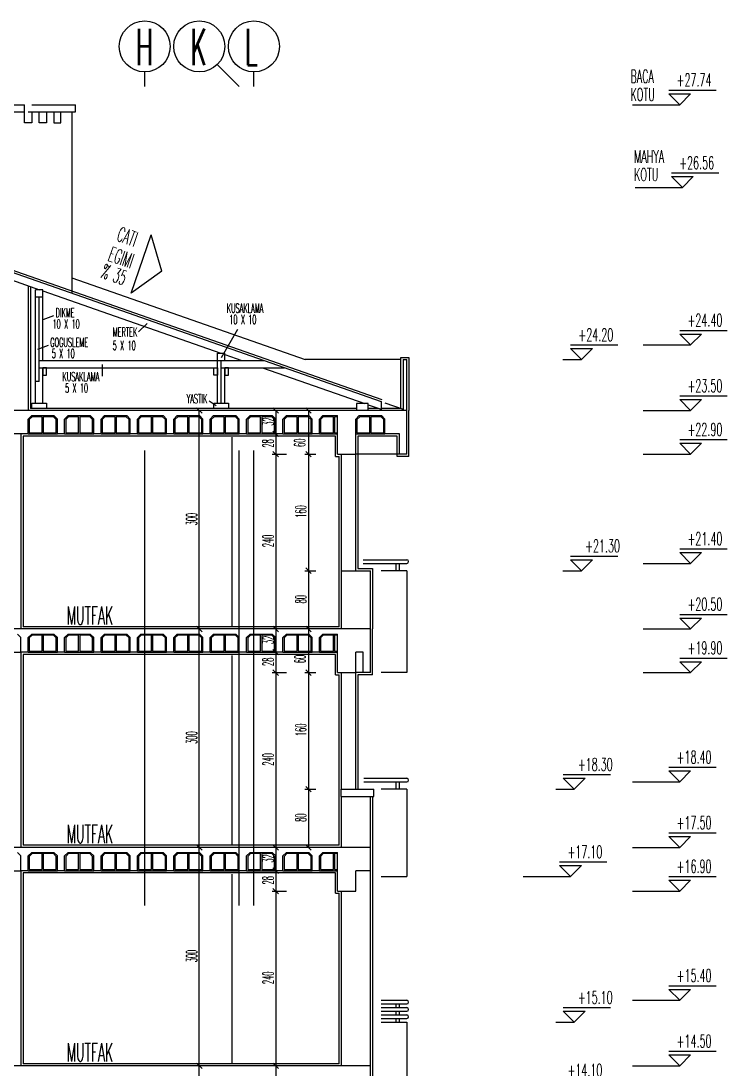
# Model space of a CAD drawing. Extents: x 78 to 306, y -397 to 18.
# Drawn here: x 278.2231 to 278.4171, y -396.5694 to -396.2816 of the extents above; entities that cross this region are included whole.
import ezdxf

# ---------------------------------------------------------------- set-up
doc = ezdxf.new("R2010")
doc.units = 0
doc.header["$LTSCALE"] = 0.5
doc.header["$MEASUREMENT"] = 0
doc.linetypes.add('DASHDOT2', pattern=[0.5, 0.25, -0.125, 0, -0.125])
doc.linetypes.add('DOT2', pattern=[0.125, 0, -0.125])
doc.layers.get('0').update_dxf_attribs({"linetype": 'CONTINUOUS'})
for name, color, linetype in [('AKS', 5, 'DASHDOT2'), ('DUVAR', 6, 'CONTINUOUS'), ('IZDUSUM', 2, 'DOT2'), ('KAPI', 1, 'CONTINUOUS'), ('KOLON', 4, 'CONTINUOUS'), ('MERDIVEN', 3, 'CONTINUOUS'), ('OLCU', 31, 'CONTINUOUS'), ('SIVA', 7, 'CONTINUOUS'), ('TARAMA', 8, 'CONTINUOUS'), ('TEFRIS', 11, 'CONTINUOUS'), ('YESIL', 73, 'CONTINUOUS')]:
    doc.layers.add(name, color=color, linetype=linetype)
doc.styles.add('OLCU', font='romans.shx', dxfattribs={"width": 0.6, "height": 0.125})
doc.styles.add('OLCUIC', font='ROMANS.SHX', dxfattribs={"width": 0.4, "height": 0.15})

msp = doc.modelspace()

# ---------------------------------------------------------------- linework, layer by layer
at = {"color": 0, "linetype": 'ByBlock'}
for p, q in [((278.27289, -396.38931), (278.27139, -396.38781)), ((278.29389, -396.38931), (278.29239, -396.38781)), ((278.30289, -396.38931), (278.30139, -396.38781)), ((278.29389, -396.39571), (278.29239, -396.39421)), ((278.29239, -396.39421), (278.29389, -396.39571)), ((278.29389, -396.40131), (278.29239, -396.39981)), ((278.29239, -396.39981), (278.29389, -396.40131)), ((278.30289, -396.40131), (278.30139, -396.39981)), ((278.30139, -396.39981), (278.30289, -396.40131)), ((278.30289, -396.43331), (278.30139, -396.43181)), ((278.30139, -396.43181), (278.30289, -396.43331)), ((278.27139, -396.44781), (278.27289, -396.44931)), ((278.27289, -396.44931), (278.27139, -396.44781)), ((278.29239, -396.44781), (278.29389, -396.44931)), ((278.29389, -396.44931), (278.29239, -396.44781)), ((278.30289, -396.44931), (278.30139, -396.44781)), ((278.30139, -396.44781), (278.30289, -396.44931)), ((278.29389, -396.45571), (278.29239, -396.45421)), ((278.29239, -396.45421), (278.29389, -396.45571)), ((278.29389, -396.46131), (278.29239, -396.45981)), ((278.29239, -396.45981), (278.29389, -396.46131)), ((278.30289, -396.46131), (278.30139, -396.45981)), ((278.30139, -396.45981), (278.30289, -396.46131)), ((278.30289, -396.49331), (278.30139, -396.49181)), ((278.30139, -396.49181), (278.30289, -396.49331)), ((278.27139, -396.50781), (278.27289, -396.50931)), ((278.27289, -396.50931), (278.27139, -396.50781)), ((278.29239, -396.50781), (278.29389, -396.50931)), ((278.29389, -396.50931), (278.29239, -396.50781)), ((278.30139, -396.50781), (278.30289, -396.50931)), ((278.29389, -396.51571), (278.29239, -396.51421)), ((278.29239, -396.51421), (278.29389, -396.51571)), ((278.29389, -396.52131), (278.29239, -396.51981)), ((278.29239, -396.51981), (278.29389, -396.52131)), ((278.27139, -396.56781), (278.27289, -396.56931)), ((278.27289, -396.56931), (278.27139, -396.56781)), ((278.29239, -396.56781), (278.29389, -396.56931)), ((278.29389, -396.56931), (278.29239, -396.56781))]:
    msp.add_line(p, q, dxfattribs=at)
at = {"layer": 'AKS'}
for p, q in [((278.28314, -396.29956), (278.27709, -396.29351)), ((278.25714, -396.94956), (278.25714, -396.29556)), ((278.28714, -396.94956), (278.28714, -396.29556)), ((278.28314, -396.94956), (278.28314, -396.29956))]:
    msp.add_line(p, q, dxfattribs=at)
at = {"layer": 'DUVAR'}
for p, q in [((278.22514, -396.35428), (278.22514, -396.38856)), ((278.32814, -396.37456), (278.32914, -396.37456)), ((278.32814, -396.37456), (278.32814, -396.38856)), ((278.32914, -396.38856), (278.32914, -396.37456)), ((278.22314, -396.39496), (278.22314, -396.44856)), ((278.31114, -396.40056), (278.31114, -396.43256)), ((278.31514, -396.43256), (278.31514, -396.40056)), ((278.31114, -396.43256), (278.31914, -396.43256)), ((278.31114, -396.43256), (278.31114, -396.44856)), ((278.31914, -396.44856), (278.31914, -396.43256)), ((278.22314, -396.45496), (278.22314, -396.50856)), ((278.31114, -396.46056), (278.31114, -396.49256)), ((278.31514, -396.49256), (278.31514, -396.46056)), ((278.31714, -396.46056), (278.31514, -396.46056)), ((278.31114, -396.49256), (278.32014, -396.49256)), ((278.31114, -396.49456), (278.31114, -396.49256)), ((278.32014, -396.49456), (278.32014, -396.49256)), ((278.31114, -396.49456), (278.32014, -396.49456)), ((278.31114, -396.49456), (278.31114, -396.50856)), ((278.31914, -396.50856), (278.31914, -396.49456)), ((278.22314, -396.51496), (278.22314, -396.56856)), ((278.31914, -396.56856), (278.31914, -396.51496)), ((278.31114, -396.52056), (278.31114, -396.56856))]:
    msp.add_line(p, q, dxfattribs=at)
at = {"layer": 'IZDUSUM', "ltscale": 0.5}
msp.add_line((278.32314, -396.38646), (278.32814, -396.38821), dxfattribs=at)
at = {"layer": 'KAPI', "ltscale": 1.4}
for p, q in [((278.22614, -396.30456), (278.23814, -396.30456)), ((278.23814, -396.30656), (278.23814, -396.30456)), ((278.22414, -396.30956), (278.22414, -396.30656)), ((278.22514, -396.30656), (278.23814, -396.30656)), ((278.22614, -396.30656), (278.22614, -396.30956)), ((278.22814, -396.30956), (278.22814, -396.30656)), ((278.23014, -396.30656), (278.23014, -396.30956)), ((278.23214, -396.30656), (278.23214, -396.30956)), ((278.23414, -396.30956), (278.23414, -396.30656)), ((278.23714, -396.30656), (278.23714, -396.35636)), ((278.22614, -396.30956), (278.22414, -396.30956)), ((278.23014, -396.30956), (278.22814, -396.30956)), ((278.23214, -396.30956), (278.23414, -396.30956)), ((278.2534, -396.35637), (278.25893, -396.3403)), ((278.26184, -396.35029), (278.25893, -396.3403)), ((278.26184, -396.35029), (278.2534, -396.35637))]:
    msp.add_line(p, q, dxfattribs=at)
at = {"layer": 'KAPI'}
for p, q in [((278.17514, -396.33466), (278.32214, -396.38611)), ((278.17448, -396.33655), (278.22828, -396.35538)), ((278.22914, -396.35568), (278.27808, -396.37281)), ((278.28951, -396.37681), (278.31765, -396.38665)), ((278.32214, -396.38611), (278.32214, -396.38856)), ((278.31851, -396.38665), (278.3153, -396.38665)), ((278.3153, -396.38665), (278.3153, -396.38856)), ((278.31851, -396.38856), (278.31851, -396.38665)), ((278.31851, -396.38696), (278.32214, -396.38823)), ((278.28114, -396.44796), (278.28114, -396.39589)), ((278.32714, -396.40056), (278.31514, -396.40056)), ((278.28114, -396.50796), (278.28114, -396.45589)), ((278.28114, -396.56796), (278.28114, -396.51589))]:
    msp.add_line(p, q, dxfattribs=at)
at = {"layer": 'KOLON'}
for p, q in [((278.32914, -396.38856), (278.22114, -396.38856)), ((278.32914, -396.40056), (278.32914, -396.38856)), ((278.31014, -396.40056), (278.31014, -396.38996)), ((278.31014, -396.40056), (278.31014, -396.39496)), ((278.31514, -396.40056), (278.31514, -396.39496)), ((278.32714, -396.39496), (278.32314, -396.39496)), ((278.32714, -396.40056), (278.32714, -396.39496)), ((278.31014, -396.40056), (278.31514, -396.40056)), ((278.32914, -396.40056), (278.32714, -396.40056)), ((278.31914, -396.44856), (278.12117, -396.44856)), ((278.31914, -396.46056), (278.31914, -396.44856)), ((278.31014, -396.46056), (278.31014, -396.44996)), ((278.31014, -396.46056), (278.31014, -396.45496)), ((278.31714, -396.45496), (278.31514, -396.45496)), ((278.31514, -396.46056), (278.31514, -396.45496)), ((278.31714, -396.46056), (278.31714, -396.45496)), ((278.31014, -396.46056), (278.31514, -396.46056)), ((278.31914, -396.46056), (278.31714, -396.46056)), ((278.31914, -396.50856), (278.12117, -396.50856)), ((278.31014, -396.52056), (278.31014, -396.50996)), ((278.31914, -396.51496), (278.31914, -396.50856)), ((278.31014, -396.52056), (278.31014, -396.51496)), ((278.31914, -396.51496), (278.31514, -396.51496)), ((278.31514, -396.52056), (278.31514, -396.51496)), ((278.31014, -396.52056), (278.31514, -396.52056)), ((278.31914, -396.56856), (278.12117, -396.56856)), ((278.31914, -396.57496), (278.31914, -396.56856))]:
    msp.add_line(p, q, dxfattribs=at)
at = {"layer": 'KOLON', "ltscale": 1.5}
for p, q in [((278.22609, -396.38996), (278.22514, -396.39091)), ((278.22514, -396.39496), (278.22514, -396.39091)), ((278.22609, -396.38996), (278.2322, -396.38996)), ((278.2322, -396.38996), (278.23314, -396.39091)), ((278.23314, -396.39496), (278.23314, -396.39091)), ((278.23609, -396.38996), (278.23514, -396.39091)), ((278.23514, -396.39496), (278.23514, -396.39091)), ((278.23609, -396.38996), (278.2422, -396.38996)), ((278.2422, -396.38996), (278.24314, -396.39091)), ((278.24314, -396.39496), (278.24314, -396.39091)), ((278.24609, -396.38996), (278.24514, -396.39091)), ((278.24514, -396.39496), (278.24514, -396.39091)), ((278.24609, -396.38996), (278.2522, -396.38996)), ((278.2522, -396.38996), (278.25314, -396.39091)), ((278.25314, -396.39496), (278.25314, -396.39091)), ((278.25609, -396.38996), (278.25514, -396.39091)), ((278.25514, -396.39496), (278.25514, -396.39091)), ((278.25609, -396.38996), (278.2622, -396.38996)), ((278.2622, -396.38996), (278.26314, -396.39091)), ((278.26314, -396.39496), (278.26314, -396.39091)), ((278.26609, -396.38996), (278.26514, -396.39091)), ((278.26514, -396.39496), (278.26514, -396.39091)), ((278.26609, -396.38996), (278.2722, -396.38996)), ((278.2722, -396.38996), (278.27314, -396.39091)), ((278.27314, -396.39496), (278.27314, -396.39091)), ((278.27609, -396.38996), (278.27514, -396.39091)), ((278.27514, -396.39496), (278.27514, -396.39091)), ((278.27609, -396.38996), (278.2822, -396.38996)), ((278.2822, -396.38996), (278.28314, -396.39091)), ((278.28314, -396.39496), (278.28314, -396.39091)), ((278.28609, -396.38996), (278.28514, -396.39091)), ((278.28514, -396.39496), (278.28514, -396.39091)), ((278.28609, -396.38996), (278.2922, -396.38996)), ((278.2922, -396.38996), (278.29314, -396.39091)), ((278.29314, -396.39496), (278.29314, -396.39091)), ((278.29609, -396.38996), (278.29514, -396.39091)), ((278.29514, -396.39496), (278.29514, -396.39091)), ((278.29609, -396.38996), (278.3022, -396.38996)), ((278.3022, -396.38996), (278.30314, -396.39091)), ((278.30314, -396.39496), (278.30314, -396.39091)), ((278.30609, -396.38996), (278.30514, -396.39091)), ((278.30514, -396.39496), (278.30514, -396.39091)), ((278.30609, -396.38996), (278.31014, -396.38996)), ((278.31609, -396.38996), (278.31514, -396.39091)), ((278.31514, -396.39496), (278.31514, -396.39091)), ((278.31609, -396.38996), (278.3222, -396.38996)), ((278.3222, -396.38996), (278.32314, -396.39091)), ((278.32314, -396.39496), (278.32314, -396.39091)), ((278.22514, -396.39496), (278.22114, -396.39496)), ((278.23514, -396.39496), (278.23314, -396.39496)), ((278.24514, -396.39496), (278.24314, -396.39496)), ((278.25514, -396.39496), (278.25314, -396.39496)), ((278.26514, -396.39496), (278.26314, -396.39496)), ((278.27514, -396.39496), (278.27314, -396.39496)), ((278.28514, -396.39496), (278.28314, -396.39496)), ((278.29514, -396.39496), (278.29314, -396.39496)), ((278.30514, -396.39496), (278.30314, -396.39496)), ((278.2222, -396.44996), (278.22314, -396.45091)), ((278.22314, -396.45496), (278.22314, -396.45091)), ((278.22609, -396.44996), (278.22514, -396.45091)), ((278.22514, -396.45496), (278.22514, -396.45091)), ((278.22609, -396.44996), (278.2322, -396.44996)), ((278.2322, -396.44996), (278.23314, -396.45091)), ((278.23314, -396.45496), (278.23314, -396.45091)), ((278.23609, -396.44996), (278.23514, -396.45091)), ((278.23514, -396.45496), (278.23514, -396.45091)), ((278.23609, -396.44996), (278.2422, -396.44996)), ((278.2422, -396.44996), (278.24314, -396.45091)), ((278.24314, -396.45496), (278.24314, -396.45091)), ((278.24609, -396.44996), (278.24514, -396.45091)), ((278.24514, -396.45496), (278.24514, -396.45091)), ((278.24609, -396.44996), (278.2522, -396.44996)), ((278.2522, -396.44996), (278.25314, -396.45091)), ((278.25314, -396.45496), (278.25314, -396.45091)), ((278.25609, -396.44996), (278.25514, -396.45091)), ((278.25514, -396.45496), (278.25514, -396.45091)), ((278.25609, -396.44996), (278.2622, -396.44996)), ((278.2622, -396.44996), (278.26314, -396.45091)), ((278.26314, -396.45496), (278.26314, -396.45091)), ((278.26609, -396.44996), (278.26514, -396.45091)), ((278.26514, -396.45496), (278.26514, -396.45091)), ((278.26609, -396.44996), (278.2722, -396.44996)), ((278.2722, -396.44996), (278.27314, -396.45091)), ((278.27314, -396.45496), (278.27314, -396.45091)), ((278.27609, -396.44996), (278.27514, -396.45091)), ((278.27514, -396.45496), (278.27514, -396.45091)), ((278.27609, -396.44996), (278.2822, -396.44996)), ((278.2822, -396.44996), (278.28314, -396.45091)), ((278.28314, -396.45496), (278.28314, -396.45091)), ((278.28609, -396.44996), (278.28514, -396.45091)), ((278.28514, -396.45496), (278.28514, -396.45091)), ((278.28609, -396.44996), (278.2922, -396.44996)), ((278.2922, -396.44996), (278.29314, -396.45091)), ((278.29314, -396.45496), (278.29314, -396.45091)), ((278.29609, -396.44996), (278.29514, -396.45091)), ((278.29514, -396.45496), (278.29514, -396.45091)), ((278.29609, -396.44996), (278.3022, -396.44996)), ((278.3022, -396.44996), (278.30314, -396.45091)), ((278.30314, -396.45496), (278.30314, -396.45091)), ((278.30609, -396.44996), (278.30514, -396.45091)), ((278.30514, -396.45496), (278.30514, -396.45091)), ((278.30609, -396.44996), (278.31014, -396.44996)), ((278.22514, -396.45496), (278.22314, -396.45496)), ((278.23514, -396.45496), (278.23314, -396.45496)), ((278.24514, -396.45496), (278.24314, -396.45496)), ((278.25514, -396.45496), (278.25314, -396.45496)), ((278.26514, -396.45496), (278.26314, -396.45496)), ((278.27514, -396.45496), (278.27314, -396.45496)), ((278.28514, -396.45496), (278.28314, -396.45496)), ((278.29514, -396.45496), (278.29314, -396.45496)), ((278.30514, -396.45496), (278.30314, -396.45496)), ((278.2222, -396.50996), (278.22314, -396.51091)), ((278.22609, -396.50996), (278.22514, -396.51091)), ((278.22609, -396.50996), (278.2322, -396.50996)), ((278.2322, -396.50996), (278.23314, -396.51091)), ((278.23609, -396.50996), (278.23514, -396.51091)), ((278.23609, -396.50996), (278.2422, -396.50996)), ((278.2422, -396.50996), (278.24314, -396.51091)), ((278.24609, -396.50996), (278.24514, -396.51091)), ((278.24609, -396.50996), (278.2522, -396.50996)), ((278.2522, -396.50996), (278.25314, -396.51091)), ((278.25609, -396.50996), (278.25514, -396.51091)), ((278.25609, -396.50996), (278.2622, -396.50996)), ((278.2622, -396.50996), (278.26314, -396.51091)), ((278.26609, -396.50996), (278.26514, -396.51091)), ((278.26609, -396.50996), (278.2722, -396.50996)), ((278.2722, -396.50996), (278.27314, -396.51091)), ((278.27609, -396.50996), (278.27514, -396.51091)), ((278.27609, -396.50996), (278.2822, -396.50996)), ((278.2822, -396.50996), (278.28314, -396.51091)), ((278.28609, -396.50996), (278.28514, -396.51091)), ((278.28609, -396.50996), (278.2922, -396.50996)), ((278.2922, -396.50996), (278.29314, -396.51091)), ((278.29609, -396.50996), (278.29514, -396.51091)), ((278.29609, -396.50996), (278.3022, -396.50996)), ((278.3022, -396.50996), (278.30314, -396.51091)), ((278.30609, -396.50996), (278.30514, -396.51091)), ((278.30609, -396.50996), (278.31014, -396.50996)), ((278.22314, -396.51496), (278.22314, -396.51091)), ((278.22514, -396.51496), (278.22514, -396.51091)), ((278.23314, -396.51496), (278.23314, -396.51091)), ((278.23514, -396.51496), (278.23514, -396.51091)), ((278.24314, -396.51496), (278.24314, -396.51091)), ((278.24514, -396.51496), (278.24514, -396.51091)), ((278.25314, -396.51496), (278.25314, -396.51091)), ((278.25514, -396.51496), (278.25514, -396.51091)), ((278.26314, -396.51496), (278.26314, -396.51091)), ((278.26514, -396.51496), (278.26514, -396.51091)), ((278.27314, -396.51496), (278.27314, -396.51091)), ((278.27514, -396.51496), (278.27514, -396.51091)), ((278.28314, -396.51496), (278.28314, -396.51091)), ((278.28514, -396.51496), (278.28514, -396.51091)), ((278.29314, -396.51496), (278.29314, -396.51091)), ((278.29514, -396.51496), (278.29514, -396.51091)), ((278.30314, -396.51496), (278.30314, -396.51091)), ((278.30514, -396.51496), (278.30514, -396.51091)), ((278.22514, -396.51496), (278.22314, -396.51496)), ((278.23514, -396.51496), (278.23314, -396.51496)), ((278.24514, -396.51496), (278.24314, -396.51496)), ((278.25514, -396.51496), (278.25314, -396.51496)), ((278.26514, -396.51496), (278.26314, -396.51496)), ((278.27514, -396.51496), (278.27314, -396.51496)), ((278.28514, -396.51496), (278.28314, -396.51496)), ((278.29514, -396.51496), (278.29314, -396.51496)), ((278.30514, -396.51496), (278.30314, -396.51496))]:
    msp.add_line(p, q, dxfattribs=at)
at = {"layer": 'MERDIVEN', "ltscale": 1.4}
for p, q in [((278.18214, -396.30456), (278.22414, -396.30456)), ((278.22414, -396.30656), (278.22414, -396.30456)), ((278.18214, -396.30656), (278.22414, -396.30656))]:
    msp.add_line(p, q, dxfattribs=at)
at = {"layer": 'OLCU'}
for p, q in [((278.40114, -396.30056), (278.41414, -396.30056)), ((278.40414, -396.30456), (278.40114, -396.30156)), ((278.40114, -396.30156), (278.40714, -396.30156)), ((278.40414, -396.30456), (278.40714, -396.30156)), ((278.39114, -396.30456), (278.40414, -396.30456)), ((278.40186, -396.32331), (278.41486, -396.32331)), ((278.40486, -396.32731), (278.40186, -396.32431)), ((278.40186, -396.32431), (278.40786, -396.32431)), ((278.40486, -396.32731), (278.40786, -396.32431)), ((278.39186, -396.32731), (278.40486, -396.32731)), ((278.40414, -396.36656), (278.41714, -396.36656)), ((278.40714, -396.37056), (278.40414, -396.36756)), ((278.40414, -396.36756), (278.41014, -396.36756)), ((278.40714, -396.37056), (278.41014, -396.36756)), ((278.37414, -396.37056), (278.38714, -396.37056)), ((278.37714, -396.37456), (278.37414, -396.37156)), ((278.37414, -396.37156), (278.38014, -396.37156)), ((278.37714, -396.37456), (278.38014, -396.37156)), ((278.39414, -396.37056), (278.40714, -396.37056)), ((278.37206, -396.37456), (278.37714, -396.37456)), ((278.40414, -396.38456), (278.41714, -396.38456)), ((278.40714, -396.38856), (278.40414, -396.38556)), ((278.40414, -396.38556), (278.41014, -396.38556)), ((278.40714, -396.38856), (278.41014, -396.38556)), ((278.39414, -396.38856), (278.40714, -396.38856)), ((278.40414, -396.39656), (278.41714, -396.39656)), ((278.40714, -396.40056), (278.40414, -396.39756)), ((278.40414, -396.39756), (278.41014, -396.39756)), ((278.40714, -396.40056), (278.41014, -396.39756)), ((278.39414, -396.40056), (278.40714, -396.40056)), ((278.40414, -396.42656), (278.41714, -396.42656)), ((278.37414, -396.42856), (278.38714, -396.42856)), ((278.37714, -396.43256), (278.37414, -396.42956)), ((278.37414, -396.42956), (278.38014, -396.42956)), ((278.37714, -396.43256), (278.38014, -396.42956)), ((278.40714, -396.43056), (278.40414, -396.42756)), ((278.40414, -396.42756), (278.41014, -396.42756)), ((278.40714, -396.43056), (278.41014, -396.42756)), ((278.37206, -396.43256), (278.37714, -396.43256)), ((278.39414, -396.43056), (278.40714, -396.43056)), ((278.40414, -396.44456), (278.41714, -396.44456)), ((278.40714, -396.44856), (278.40414, -396.44556)), ((278.40414, -396.44556), (278.41014, -396.44556)), ((278.40714, -396.44856), (278.41014, -396.44556)), ((278.39414, -396.44856), (278.40714, -396.44856)), ((278.40414, -396.45656), (278.41714, -396.45656)), ((278.40714, -396.46056), (278.40414, -396.45756)), ((278.40414, -396.45756), (278.41014, -396.45756)), ((278.40714, -396.46056), (278.41014, -396.45756)), ((278.39414, -396.46056), (278.40714, -396.46056)), ((278.40114, -396.48656), (278.41414, -396.48656)), ((278.37214, -396.48856), (278.38514, -396.48856)), ((278.37514, -396.49256), (278.37214, -396.48956)), ((278.37214, -396.48956), (278.37814, -396.48956)), ((278.37514, -396.49256), (278.37814, -396.48956)), ((278.40414, -396.49056), (278.40114, -396.48756)), ((278.40114, -396.48756), (278.40714, -396.48756)), ((278.40414, -396.49056), (278.40714, -396.48756)), ((278.37006, -396.49256), (278.37514, -396.49256)), ((278.39114, -396.49056), (278.40414, -396.49056)), ((278.40114, -396.50456), (278.41414, -396.50456)), ((278.40414, -396.50856), (278.40114, -396.50556)), ((278.40114, -396.50556), (278.40714, -396.50556)), ((278.40414, -396.50856), (278.40714, -396.50556)), ((278.39114, -396.50856), (278.40414, -396.50856)), ((278.37114, -396.51256), (278.38414, -396.51256)), ((278.37414, -396.51656), (278.37114, -396.51356)), ((278.37114, -396.51356), (278.37714, -396.51356)), ((278.37414, -396.51656), (278.37714, -396.51356)), ((278.36114, -396.51656), (278.37414, -396.51656)), ((278.40114, -396.51656), (278.41414, -396.51656)), ((278.40414, -396.52056), (278.40114, -396.51756)), ((278.40114, -396.51756), (278.40714, -396.51756)), ((278.40414, -396.52056), (278.40714, -396.51756)), ((278.39114, -396.52056), (278.40414, -396.52056)), ((278.40114, -396.54656), (278.41414, -396.54656)), ((278.40414, -396.55056), (278.40114, -396.54756)), ((278.40114, -396.54756), (278.40714, -396.54756)), ((278.40414, -396.55056), (278.40714, -396.54756)), ((278.39114, -396.55056), (278.40414, -396.55056)), ((278.37214, -396.55256), (278.38514, -396.55256)), ((278.37514, -396.55656), (278.37214, -396.55356)), ((278.37214, -396.55356), (278.37814, -396.55356)), ((278.37514, -396.55656), (278.37814, -396.55356)), ((278.37006, -396.55656), (278.37514, -396.55656)), ((278.40114, -396.56456), (278.41414, -396.56456)), ((278.40414, -396.56856), (278.40114, -396.56556)), ((278.40114, -396.56556), (278.40714, -396.56556)), ((278.40414, -396.56856), (278.40714, -396.56556)), ((278.39114, -396.56856), (278.40414, -396.56856))]:
    msp.add_line(p, q, dxfattribs=at)
at = {"layer": 'SIVA', "ltscale": 1.4}
for p, q in [((278.17534, -396.33409), (278.32234, -396.38554)), ((278.22574, -396.35449), (278.22574, -396.38796)), ((278.32754, -396.37396), (278.32974, -396.37396)), ((278.32754, -396.38796), (278.32754, -396.37396)), ((278.32974, -396.37396), (278.32974, -396.38856)), ((278.3153, -396.38796), (278.22574, -396.38796)), ((278.32138, -396.38796), (278.31851, -396.38796)), ((278.32754, -396.38796), (278.32214, -396.38796)), ((278.32974, -396.40116), (278.32974, -396.38856)), ((278.30954, -396.39556), (278.22374, -396.39556)), ((278.22374, -396.39556), (278.22374, -396.44796)), ((278.30954, -396.40116), (278.30954, -396.39556)), ((278.31574, -396.39556), (278.31574, -396.43196)), ((278.32654, -396.39556), (278.31574, -396.39556)), ((278.32654, -396.40116), (278.32654, -396.39556)), ((278.30954, -396.40116), (278.31054, -396.40116)), ((278.31054, -396.44796), (278.31054, -396.40116)), ((278.32974, -396.40116), (278.32654, -396.40116)), ((278.31574, -396.43196), (278.31974, -396.43196)), ((278.31974, -396.43196), (278.31974, -396.44856)), ((278.31054, -396.44796), (278.22374, -396.44796)), ((278.31974, -396.46116), (278.31974, -396.44856)), ((278.30954, -396.45556), (278.22374, -396.45556)), ((278.22374, -396.45556), (278.22374, -396.50796)), ((278.30954, -396.46116), (278.30954, -396.45556)), ((278.30954, -396.46116), (278.31054, -396.46116)), ((278.31054, -396.50796), (278.31054, -396.46116)), ((278.31574, -396.46116), (278.31574, -396.49256)), ((278.31974, -396.46116), (278.31574, -396.46116)), ((278.31974, -396.49456), (278.31974, -396.50856)), ((278.31054, -396.50796), (278.22374, -396.50796)), ((278.31974, -396.50856), (278.31974, -396.56856)), ((278.30954, -396.51556), (278.22374, -396.51556)), ((278.22374, -396.51556), (278.22374, -396.56796)), ((278.30954, -396.52116), (278.30954, -396.51556)), ((278.30954, -396.52116), (278.31054, -396.52116)), ((278.31054, -396.56796), (278.31054, -396.52116)), ((278.31054, -396.56796), (278.22374, -396.56796)), ((278.31974, -396.56856), (278.31974, -396.62856))]:
    msp.add_line(p, q, dxfattribs=at)
at = {"layer": 'TARAMA'}
for p, q in [((278.23714, -396.35212), (278.30125, -396.37456)), ((278.32754, -396.37456), (278.30125, -396.37456)), ((278.32914, -396.43256), (278.32212, -396.43256)), ((278.32914, -396.43256), (278.32914, -396.46056)), ((278.32914, -396.46056), (278.32212, -396.46056)), ((278.32914, -396.49256), (278.32212, -396.49256)), ((278.32914, -396.49256), (278.32914, -396.51656)), ((278.32212, -396.51656), (278.32914, -396.51656)), ((278.32212, -396.55656), (278.32914, -396.55656)), ((278.32914, -396.55656), (278.32914, -396.57656))]:
    msp.add_line(p, q, dxfattribs=at)
at = {"layer": 'TARAMA', "ltscale": 1.5}
for p, q in [((278.22621, -396.39026), (278.22544, -396.39103)), ((278.22544, -396.39103), (278.22544, -396.39466)), ((278.22899, -396.39026), (278.22621, -396.39026)), ((278.22899, -396.39466), (278.22899, -396.39026)), ((278.23207, -396.39026), (278.22929, -396.39026)), ((278.22929, -396.39026), (278.22929, -396.39466)), ((278.23284, -396.39103), (278.23207, -396.39026)), ((278.23284, -396.39466), (278.23284, -396.39103)), ((278.23621, -396.39026), (278.23544, -396.39103)), ((278.23544, -396.39103), (278.23544, -396.39466)), ((278.23899, -396.39026), (278.23621, -396.39026)), ((278.23899, -396.39466), (278.23899, -396.39026)), ((278.24207, -396.39026), (278.23929, -396.39026)), ((278.23929, -396.39026), (278.23929, -396.39466)), ((278.24284, -396.39103), (278.24207, -396.39026)), ((278.24284, -396.39466), (278.24284, -396.39103)), ((278.24621, -396.39026), (278.24544, -396.39103)), ((278.24544, -396.39103), (278.24544, -396.39466)), ((278.24899, -396.39026), (278.24621, -396.39026)), ((278.24899, -396.39466), (278.24899, -396.39026)), ((278.25207, -396.39026), (278.24929, -396.39026)), ((278.24929, -396.39026), (278.24929, -396.39466)), ((278.25284, -396.39103), (278.25207, -396.39026)), ((278.25284, -396.39466), (278.25284, -396.39103)), ((278.25621, -396.39026), (278.25544, -396.39103)), ((278.25544, -396.39103), (278.25544, -396.39466)), ((278.25899, -396.39026), (278.25621, -396.39026)), ((278.25899, -396.39466), (278.25899, -396.39026)), ((278.26207, -396.39026), (278.25929, -396.39026)), ((278.25929, -396.39026), (278.25929, -396.39466)), ((278.26284, -396.39103), (278.26207, -396.39026)), ((278.26284, -396.39466), (278.26284, -396.39103)), ((278.26621, -396.39026), (278.26544, -396.39103)), ((278.26544, -396.39103), (278.26544, -396.39466)), ((278.26899, -396.39026), (278.26621, -396.39026)), ((278.26899, -396.39466), (278.26899, -396.39026)), ((278.27207, -396.39026), (278.26929, -396.39026)), ((278.26929, -396.39026), (278.26929, -396.39466)), ((278.27284, -396.39103), (278.27207, -396.39026)), ((278.27284, -396.39466), (278.27284, -396.39103)), ((278.27621, -396.39026), (278.27544, -396.39103)), ((278.27544, -396.39103), (278.27544, -396.39466)), ((278.27899, -396.39026), (278.27621, -396.39026)), ((278.27899, -396.39466), (278.27899, -396.39026)), ((278.28207, -396.39026), (278.27929, -396.39026)), ((278.27929, -396.39026), (278.27929, -396.39466)), ((278.28284, -396.39103), (278.28207, -396.39026)), ((278.28284, -396.39466), (278.28284, -396.39103)), ((278.28621, -396.39026), (278.28544, -396.39103)), ((278.28544, -396.39103), (278.28544, -396.39466)), ((278.28899, -396.39026), (278.28621, -396.39026)), ((278.28899, -396.39466), (278.28899, -396.39026)), ((278.29207, -396.39026), (278.28929, -396.39026)), ((278.28929, -396.39026), (278.28929, -396.39466)), ((278.29284, -396.39103), (278.29207, -396.39026)), ((278.29284, -396.39466), (278.29284, -396.39103)), ((278.29621, -396.39026), (278.29544, -396.39103)), ((278.29544, -396.39103), (278.29544, -396.39466)), ((278.29899, -396.39026), (278.29621, -396.39026)), ((278.29899, -396.39466), (278.29899, -396.39026)), ((278.30207, -396.39026), (278.29929, -396.39026)), ((278.29929, -396.39026), (278.29929, -396.39466)), ((278.30284, -396.39103), (278.30207, -396.39026)), ((278.30284, -396.39466), (278.30284, -396.39103)), ((278.30621, -396.39026), (278.30544, -396.39103)), ((278.30544, -396.39103), (278.30544, -396.39466)), ((278.30899, -396.39026), (278.30621, -396.39026)), ((278.30899, -396.39466), (278.30899, -396.39026)), ((278.31014, -396.39026), (278.30929, -396.39026)), ((278.30929, -396.39026), (278.30929, -396.39466)), ((278.31621, -396.39026), (278.31544, -396.39103)), ((278.31544, -396.39103), (278.31544, -396.39466)), ((278.31899, -396.39026), (278.31621, -396.39026)), ((278.31899, -396.39466), (278.31899, -396.39026)), ((278.32207, -396.39026), (278.31929, -396.39026)), ((278.31929, -396.39026), (278.31929, -396.39466)), ((278.32284, -396.39103), (278.32207, -396.39026)), ((278.32284, -396.39466), (278.32284, -396.39103)), ((278.22514, -396.39496), (278.23314, -396.39496)), ((278.22544, -396.39466), (278.22899, -396.39466)), ((278.22929, -396.39466), (278.23284, -396.39466)), ((278.23514, -396.39496), (278.24314, -396.39496)), ((278.23544, -396.39466), (278.23899, -396.39466)), ((278.23929, -396.39466), (278.24284, -396.39466)), ((278.24514, -396.39496), (278.25314, -396.39496)), ((278.24544, -396.39466), (278.24899, -396.39466)), ((278.24929, -396.39466), (278.25284, -396.39466)), ((278.25514, -396.39496), (278.26314, -396.39496)), ((278.25544, -396.39466), (278.25899, -396.39466)), ((278.25929, -396.39466), (278.26284, -396.39466)), ((278.26514, -396.39496), (278.27314, -396.39496)), ((278.26544, -396.39466), (278.26899, -396.39466)), ((278.26929, -396.39466), (278.27284, -396.39466)), ((278.27514, -396.39496), (278.28314, -396.39496)), ((278.27544, -396.39466), (278.27899, -396.39466)), ((278.27929, -396.39466), (278.28284, -396.39466)), ((278.28514, -396.39496), (278.29314, -396.39496)), ((278.28544, -396.39466), (278.28899, -396.39466)), ((278.28929, -396.39466), (278.29284, -396.39466)), ((278.29514, -396.39496), (278.30314, -396.39496)), ((278.29544, -396.39466), (278.29899, -396.39466)), ((278.29929, -396.39466), (278.30284, -396.39466)), ((278.30514, -396.39496), (278.31014, -396.39496)), ((278.30544, -396.39466), (278.30899, -396.39466)), ((278.30929, -396.39466), (278.31014, -396.39466)), ((278.31514, -396.39496), (278.32314, -396.39496)), ((278.31544, -396.39466), (278.31899, -396.39466)), ((278.31929, -396.39466), (278.32284, -396.39466)), ((278.22621, -396.45026), (278.22544, -396.45103)), ((278.22544, -396.45103), (278.22544, -396.45466)), ((278.22899, -396.45026), (278.22621, -396.45026)), ((278.22899, -396.45466), (278.22899, -396.45026)), ((278.23207, -396.45026), (278.22929, -396.45026)), ((278.22929, -396.45026), (278.22929, -396.45466)), ((278.23284, -396.45103), (278.23207, -396.45026)), ((278.23284, -396.45466), (278.23284, -396.45103)), ((278.23621, -396.45026), (278.23544, -396.45103)), ((278.23544, -396.45103), (278.23544, -396.45466)), ((278.23899, -396.45026), (278.23621, -396.45026)), ((278.23899, -396.45466), (278.23899, -396.45026)), ((278.24207, -396.45026), (278.23929, -396.45026)), ((278.23929, -396.45026), (278.23929, -396.45466)), ((278.24284, -396.45103), (278.24207, -396.45026)), ((278.24284, -396.45466), (278.24284, -396.45103)), ((278.24621, -396.45026), (278.24544, -396.45103)), ((278.24544, -396.45103), (278.24544, -396.45466)), ((278.24899, -396.45026), (278.24621, -396.45026)), ((278.24899, -396.45466), (278.24899, -396.45026)), ((278.25207, -396.45026), (278.24929, -396.45026)), ((278.24929, -396.45026), (278.24929, -396.45466)), ((278.25284, -396.45103), (278.25207, -396.45026)), ((278.25284, -396.45466), (278.25284, -396.45103)), ((278.25621, -396.45026), (278.25544, -396.45103)), ((278.25544, -396.45103), (278.25544, -396.45466)), ((278.25899, -396.45026), (278.25621, -396.45026)), ((278.25899, -396.45466), (278.25899, -396.45026)), ((278.26207, -396.45026), (278.25929, -396.45026)), ((278.25929, -396.45026), (278.25929, -396.45466)), ((278.26284, -396.45103), (278.26207, -396.45026)), ((278.26284, -396.45466), (278.26284, -396.45103)), ((278.26621, -396.45026), (278.26544, -396.45103)), ((278.26544, -396.45103), (278.26544, -396.45466)), ((278.26899, -396.45026), (278.26621, -396.45026)), ((278.26899, -396.45466), (278.26899, -396.45026)), ((278.27207, -396.45026), (278.26929, -396.45026)), ((278.26929, -396.45026), (278.26929, -396.45466)), ((278.27284, -396.45103), (278.27207, -396.45026)), ((278.27284, -396.45466), (278.27284, -396.45103)), ((278.27621, -396.45026), (278.27544, -396.45103)), ((278.27544, -396.45103), (278.27544, -396.45466)), ((278.27899, -396.45026), (278.27621, -396.45026)), ((278.27899, -396.45466), (278.27899, -396.45026)), ((278.28207, -396.45026), (278.27929, -396.45026)), ((278.27929, -396.45026), (278.27929, -396.45466)), ((278.28284, -396.45103), (278.28207, -396.45026)), ((278.28284, -396.45466), (278.28284, -396.45103)), ((278.28621, -396.45026), (278.28544, -396.45103)), ((278.28544, -396.45103), (278.28544, -396.45466)), ((278.28899, -396.45026), (278.28621, -396.45026)), ((278.28899, -396.45466), (278.28899, -396.45026)), ((278.29207, -396.45026), (278.28929, -396.45026)), ((278.28929, -396.45026), (278.28929, -396.45466)), ((278.29284, -396.45103), (278.29207, -396.45026)), ((278.29284, -396.45466), (278.29284, -396.45103)), ((278.29621, -396.45026), (278.29544, -396.45103)), ((278.29544, -396.45103), (278.29544, -396.45466)), ((278.29899, -396.45026), (278.29621, -396.45026)), ((278.29899, -396.45466), (278.29899, -396.45026)), ((278.30207, -396.45026), (278.29929, -396.45026)), ((278.29929, -396.45026), (278.29929, -396.45466)), ((278.30284, -396.45103), (278.30207, -396.45026)), ((278.30284, -396.45466), (278.30284, -396.45103)), ((278.30621, -396.45026), (278.30544, -396.45103)), ((278.30544, -396.45103), (278.30544, -396.45466)), ((278.30899, -396.45026), (278.30621, -396.45026)), ((278.30899, -396.45466), (278.30899, -396.45026)), ((278.31014, -396.45026), (278.30929, -396.45026)), ((278.30929, -396.45026), (278.30929, -396.45466)), ((278.21514, -396.45496), (278.22314, -396.45496)), ((278.22514, -396.45496), (278.23314, -396.45496)), ((278.22544, -396.45466), (278.22899, -396.45466)), ((278.22929, -396.45466), (278.23284, -396.45466)), ((278.23514, -396.45496), (278.24314, -396.45496)), ((278.23544, -396.45466), (278.23899, -396.45466)), ((278.23929, -396.45466), (278.24284, -396.45466)), ((278.24514, -396.45496), (278.25314, -396.45496)), ((278.24544, -396.45466), (278.24899, -396.45466)), ((278.24929, -396.45466), (278.25284, -396.45466)), ((278.25514, -396.45496), (278.26314, -396.45496)), ((278.25544, -396.45466), (278.25899, -396.45466)), ((278.25929, -396.45466), (278.26284, -396.45466)), ((278.26514, -396.45496), (278.27314, -396.45496)), ((278.26544, -396.45466), (278.26899, -396.45466)), ((278.26929, -396.45466), (278.27284, -396.45466)), ((278.27514, -396.45496), (278.28314, -396.45496)), ((278.27544, -396.45466), (278.27899, -396.45466)), ((278.27929, -396.45466), (278.28284, -396.45466)), ((278.28514, -396.45496), (278.29314, -396.45496)), ((278.28544, -396.45466), (278.28899, -396.45466)), ((278.28929, -396.45466), (278.29284, -396.45466)), ((278.29514, -396.45496), (278.30314, -396.45496)), ((278.29544, -396.45466), (278.29899, -396.45466)), ((278.29929, -396.45466), (278.30284, -396.45466)), ((278.30514, -396.45496), (278.31014, -396.45496)), ((278.30544, -396.45466), (278.30899, -396.45466)), ((278.30929, -396.45466), (278.31014, -396.45466)), ((278.22621, -396.51026), (278.22544, -396.51103)), ((278.22899, -396.51026), (278.22621, -396.51026)), ((278.22899, -396.51466), (278.22899, -396.51026)), ((278.23207, -396.51026), (278.22929, -396.51026)), ((278.22929, -396.51026), (278.22929, -396.51466)), ((278.23284, -396.51103), (278.23207, -396.51026)), ((278.23621, -396.51026), (278.23544, -396.51103)), ((278.23899, -396.51026), (278.23621, -396.51026)), ((278.23899, -396.51466), (278.23899, -396.51026)), ((278.24207, -396.51026), (278.23929, -396.51026)), ((278.23929, -396.51026), (278.23929, -396.51466)), ((278.24284, -396.51103), (278.24207, -396.51026)), ((278.24621, -396.51026), (278.24544, -396.51103)), ((278.24899, -396.51026), (278.24621, -396.51026)), ((278.24899, -396.51466), (278.24899, -396.51026)), ((278.25207, -396.51026), (278.24929, -396.51026)), ((278.24929, -396.51026), (278.24929, -396.51466)), ((278.25284, -396.51103), (278.25207, -396.51026)), ((278.25621, -396.51026), (278.25544, -396.51103)), ((278.25899, -396.51026), (278.25621, -396.51026)), ((278.25899, -396.51466), (278.25899, -396.51026)), ((278.26207, -396.51026), (278.25929, -396.51026)), ((278.25929, -396.51026), (278.25929, -396.51466)), ((278.26284, -396.51103), (278.26207, -396.51026)), ((278.26621, -396.51026), (278.26544, -396.51103)), ((278.26899, -396.51026), (278.26621, -396.51026)), ((278.26899, -396.51466), (278.26899, -396.51026)), ((278.27207, -396.51026), (278.26929, -396.51026)), ((278.26929, -396.51026), (278.26929, -396.51466)), ((278.27284, -396.51103), (278.27207, -396.51026)), ((278.27621, -396.51026), (278.27544, -396.51103)), ((278.27899, -396.51026), (278.27621, -396.51026)), ((278.27899, -396.51466), (278.27899, -396.51026)), ((278.28207, -396.51026), (278.27929, -396.51026)), ((278.27929, -396.51026), (278.27929, -396.51466)), ((278.28284, -396.51103), (278.28207, -396.51026)), ((278.28621, -396.51026), (278.28544, -396.51103)), ((278.28899, -396.51026), (278.28621, -396.51026)), ((278.28899, -396.51466), (278.28899, -396.51026)), ((278.29207, -396.51026), (278.28929, -396.51026)), ((278.28929, -396.51026), (278.28929, -396.51466)), ((278.29284, -396.51103), (278.29207, -396.51026)), ((278.29621, -396.51026), (278.29544, -396.51103)), ((278.29899, -396.51026), (278.29621, -396.51026)), ((278.29899, -396.51466), (278.29899, -396.51026)), ((278.30207, -396.51026), (278.29929, -396.51026)), ((278.29929, -396.51026), (278.29929, -396.51466)), ((278.30284, -396.51103), (278.30207, -396.51026)), ((278.30621, -396.51026), (278.30544, -396.51103)), ((278.30899, -396.51026), (278.30621, -396.51026)), ((278.30899, -396.51466), (278.30899, -396.51026)), ((278.31014, -396.51026), (278.30929, -396.51026)), ((278.30929, -396.51026), (278.30929, -396.51466)), ((278.22544, -396.51103), (278.22544, -396.51466)), ((278.23284, -396.51466), (278.23284, -396.51103)), ((278.23544, -396.51103), (278.23544, -396.51466)), ((278.24284, -396.51466), (278.24284, -396.51103)), ((278.24544, -396.51103), (278.24544, -396.51466)), ((278.25284, -396.51466), (278.25284, -396.51103)), ((278.25544, -396.51103), (278.25544, -396.51466)), ((278.26284, -396.51466), (278.26284, -396.51103)), ((278.26544, -396.51103), (278.26544, -396.51466)), ((278.27284, -396.51466), (278.27284, -396.51103)), ((278.27544, -396.51103), (278.27544, -396.51466)), ((278.28284, -396.51466), (278.28284, -396.51103)), ((278.28544, -396.51103), (278.28544, -396.51466)), ((278.29284, -396.51466), (278.29284, -396.51103)), ((278.29544, -396.51103), (278.29544, -396.51466)), ((278.30284, -396.51466), (278.30284, -396.51103)), ((278.30544, -396.51103), (278.30544, -396.51466)), ((278.21514, -396.51496), (278.22314, -396.51496)), ((278.22514, -396.51496), (278.23314, -396.51496)), ((278.22544, -396.51466), (278.22899, -396.51466)), ((278.22929, -396.51466), (278.23284, -396.51466)), ((278.23514, -396.51496), (278.24314, -396.51496)), ((278.23544, -396.51466), (278.23899, -396.51466)), ((278.23929, -396.51466), (278.24284, -396.51466)), ((278.24514, -396.51496), (278.25314, -396.51496)), ((278.24544, -396.51466), (278.24899, -396.51466)), ((278.24929, -396.51466), (278.25284, -396.51466)), ((278.25514, -396.51496), (278.26314, -396.51496)), ((278.25544, -396.51466), (278.25899, -396.51466)), ((278.25929, -396.51466), (278.26284, -396.51466)), ((278.26514, -396.51496), (278.27314, -396.51496)), ((278.26544, -396.51466), (278.26899, -396.51466)), ((278.26929, -396.51466), (278.27284, -396.51466)), ((278.27514, -396.51496), (278.28314, -396.51496)), ((278.27544, -396.51466), (278.27899, -396.51466)), ((278.27929, -396.51466), (278.28284, -396.51466)), ((278.28514, -396.51496), (278.29314, -396.51496)), ((278.28544, -396.51466), (278.28899, -396.51466)), ((278.28929, -396.51466), (278.29284, -396.51466)), ((278.29514, -396.51496), (278.30314, -396.51496)), ((278.29544, -396.51466), (278.29899, -396.51466)), ((278.29929, -396.51466), (278.30284, -396.51466)), ((278.30514, -396.51496), (278.31014, -396.51496)), ((278.30544, -396.51466), (278.30899, -396.51466)), ((278.30929, -396.51466), (278.31014, -396.51466))]:
    msp.add_line(p, q, dxfattribs=at)
at = {"layer": 'TARAMA', "ltscale": 1.4}
for p, q in [((278.3172, -396.42956), (278.32914, -396.42956)), ((278.3172, -396.43056), (278.32914, -396.43056)), ((278.32614, -396.43056), (278.32614, -396.43256)), ((278.32714, -396.43256), (278.32714, -396.43056)), ((278.31735, -396.48956), (278.32914, -396.48956)), ((278.31735, -396.49056), (278.32914, -396.49056)), ((278.32614, -396.49056), (278.32614, -396.49256)), ((278.32714, -396.49256), (278.32714, -396.49056)), ((278.32212, -396.55056), (278.32914, -396.55056)), ((278.32212, -396.55156), (278.32914, -396.55156)), ((278.32212, -396.55256), (278.32914, -396.55256)), ((278.32212, -396.55356), (278.32914, -396.55356)), ((278.32614, -396.55156), (278.32614, -396.55256)), ((278.32614, -396.55356), (278.32614, -396.55456)), ((278.32714, -396.55256), (278.32714, -396.55156)), ((278.32714, -396.55456), (278.32714, -396.55356)), ((278.32212, -396.55456), (278.32914, -396.55456)), ((278.32212, -396.55556), (278.32914, -396.55556)), ((278.32614, -396.55556), (278.32614, -396.55656)), ((278.32714, -396.55656), (278.32714, -396.55556))]:
    msp.add_line(p, q, dxfattribs=at)
for centre in [(278.32914, -396.43006), (278.32914, -396.49006), (278.32914, -396.55106), (278.32914, -396.55306), (278.32914, -396.55506)]:
    msp.add_arc(centre, 0.0005, 270, 90, dxfattribs=at)
at = {"layer": 'TEFRIS', "ltscale": 1.4}
for p, q in [((278.22714, -396.38656), (278.22714, -396.35538)), ((278.22914, -396.35538), (278.22714, -396.35538)), ((278.22914, -396.35738), (278.22714, -396.35738)), ((278.22814, -396.38056), (278.22814, -396.35738)), ((278.22914, -396.37481), (278.22914, -396.35538)), ((278.22814, -396.37481), (278.28985, -396.37481)), ((278.27714, -396.38656), (278.27714, -396.37281)), ((278.27714, -396.37281), (278.27914, -396.37281)), ((278.27814, -396.38656), (278.27814, -396.37481)), ((278.27914, -396.37481), (278.27914, -396.37281)), ((278.22814, -396.37681), (278.27714, -396.37681)), ((278.22914, -396.38656), (278.22914, -396.37681)), ((278.22914, -396.37681), (278.22914, -396.37881)), ((278.23016, -396.37681), (278.22914, -396.37681)), ((278.23016, -396.37881), (278.23016, -396.37681)), ((278.27613, -396.37881), (278.27613, -396.37681)), ((278.27613, -396.37681), (278.27714, -396.37681)), ((278.27714, -396.37681), (278.27714, -396.37881)), ((278.27814, -396.37681), (278.29556, -396.37681)), ((278.27914, -396.38656), (278.27914, -396.37681)), ((278.27914, -396.37681), (278.27914, -396.37881)), ((278.28016, -396.37681), (278.27914, -396.37681)), ((278.28016, -396.37881), (278.28016, -396.37681)), ((278.22814, -396.38056), (278.22714, -396.38056)), ((278.22914, -396.37881), (278.23016, -396.37881)), ((278.27714, -396.37881), (278.27613, -396.37881)), ((278.27914, -396.37881), (278.28016, -396.37881)), ((278.22614, -396.38796), (278.22614, -396.38656)), ((278.22614, -396.38656), (278.23014, -396.38656)), ((278.23014, -396.38656), (278.23014, -396.38796)), ((278.27614, -396.38796), (278.27614, -396.38656)), ((278.27614, -396.38656), (278.28014, -396.38656)), ((278.28014, -396.38656), (278.28014, -396.38796))]:
    msp.add_line(p, q, dxfattribs=at)
at = {"layer": 'TEFRIS'}
msp.add_line((278.27914, -396.37318), (278.28379, -396.37481), dxfattribs=at)
for centre in [(278.25714, -396.28856), (278.27214, -396.28856), (278.28714, -396.28856)]:
    msp.add_circle(centre, 0.007, dxfattribs=at)
at = {"layer": 'YESIL'}
for p, q in [((278.23208, -396.36253), (278.22914, -396.36366)), ((278.25547, -396.36699), (278.2578, -396.36466)), ((278.27823, -396.37399), (278.28269, -396.36623)), ((278.23062, -396.37067), (278.22772, -396.37179)), ((278.24557, -396.37908), (278.24557, -396.37592)), ((278.27679, -396.38728), (278.27483, -396.38598))]:
    msp.add_line(p, q, dxfattribs=at)
at = {"layer": 'YESIL', "ltscale": 1.4}
for p, q in [((278.27214, -396.44856), (278.27214, -396.38856)), ((278.29314, -396.38856), (278.29314, -396.39496)), ((278.30214, -396.38856), (278.30214, -396.40056)), ((278.29314, -396.39496), (278.29314, -396.40056)), ((278.29214, -396.40056), (278.29614, -396.40056)), ((278.29314, -396.40056), (278.29314, -396.44856)), ((278.30114, -396.40056), (278.30414, -396.40056)), ((278.30214, -396.40056), (278.30214, -396.43256)), ((278.30114, -396.43256), (278.30414, -396.43256)), ((278.30214, -396.43256), (278.30214, -396.44856)), ((278.27214, -396.50856), (278.27214, -396.44856)), ((278.29314, -396.44856), (278.29314, -396.45496)), ((278.30214, -396.44856), (278.30214, -396.46056)), ((278.29314, -396.45496), (278.29314, -396.46056)), ((278.29214, -396.46056), (278.29614, -396.46056)), ((278.29314, -396.46056), (278.29314, -396.50856)), ((278.30114, -396.46056), (278.30414, -396.46056)), ((278.30214, -396.46056), (278.30214, -396.49256)), ((278.30114, -396.49256), (278.30414, -396.49256)), ((278.30214, -396.49256), (278.30214, -396.50856)), ((278.27214, -396.56856), (278.27214, -396.50856)), ((278.29314, -396.50856), (278.29314, -396.51496)), ((278.29314, -396.51496), (278.29314, -396.52056)), ((278.29214, -396.52056), (278.29614, -396.52056)), ((278.29314, -396.52056), (278.29314, -396.56856)), ((278.27214, -396.62856), (278.27214, -396.56856)), ((278.29314, -396.56856), (278.29314, -396.57496))]:
    msp.add_line(p, q, dxfattribs=at)

# ---------------------------------------------------------------- texts
at = {"layer": 'KAPI', "ltscale": 1.4, "style": 'OLCU', "width": 0.5}
for s, p in [('CATI', (278.2492, -396.34182)), ('EGIMI', (278.24682, -396.3473)), ('%%% 35', (278.24483, -396.35195))]:
    msp.add_text(s, height=0.004, rotation=341, dxfattribs=at).set_placement(p)
at = {"layer": 'KOLON', "style": 'OLCU', "width": 0.5}
for s, p in [('H', (278.25466, -396.29369)), ('K', (278.26966, -396.29369)), ('L', (278.28466, -396.29369))]:
    msp.add_text(s, height=0.01, dxfattribs=at).set_placement(p)
at = {"layer": 'OLCU', "style": 'OLCU', "width": 0.55}
for s, p in [('BACA', (278.39061, -396.29851)), ('+27.74', (278.40331, -396.29951)), ('KOTU', (278.39061, -396.30351)), ('MAHYA', (278.39161, -396.32051)), ('+26.56', (278.40403, -396.32226)), ('KOTU', (278.39161, -396.32551)), ('+24.40', (278.40631, -396.36551)), ('+24.20', (278.37631, -396.36951)), ('+23.50', (278.40631, -396.38351)), ('+22.90', (278.40631, -396.39551)), ('+21.30', (278.37815, -396.42751)), ('+21.40', (278.40631, -396.42551)), ('+20.50', (278.40631, -396.44351)), ('+19.90', (278.40631, -396.45551)), ('+18.30', (278.37615, -396.48751)), ('+18.40', (278.40331, -396.48551)), ('+17.50', (278.40331, -396.50351)), ('+17.10', (278.37331, -396.51151)), ('+16.90', (278.40331, -396.51551)), ('+15.40', (278.40331, -396.54551)), ('+15.10', (278.37615, -396.55151)), ('+14.50', (278.40331, -396.56351)), ('+14.10', (278.37331, -396.57151))]:
    msp.add_text(s, height=0.0035, dxfattribs=at).set_placement(p)
at = {"layer": 'YESIL'}
for s, height, rotation, style, width, p in [('DIKME', 0.0025, 360, 'OLCU', 0.5, (278.23265, -396.36295)), ('KUSAKLAMA', 0.0025, 360, 'OLCU', 0.5, (278.27966, -396.3617)), ('10 X 10', 0.0025, 360, 'OLCU', 0.5, (278.23183, -396.36607)), ('10 X 10', 0.0025, 360, 'OLCU', 0.5, (278.28039, -396.36482)), ('MERTEK', 0.0025, 360, 'OLCU', 0.5, (278.24835, -396.36826)), ('GOGUSLEME', 0.0025, 360, 'OLCU', 0.5, (278.23119, -396.3711)), ('5 X 10', 0.0025, 360, 'OLCU', 0.5, (278.2316, -396.37416)), ('5 X 10', 0.0025, 360, 'OLCU', 0.5, (278.24835, -396.37194)), ('KUSAKLAMA', 0.0025, 360, 'OLCU', 0.5, (278.23453, -396.38053)), ('5 X 10', 0.0025, 360, 'OLCU', 0.5, (278.23527, -396.38365)), ('YASTIK', 0.0025, 360, 'OLCU', 0.5, (278.26863, -396.38658)), ('32', 0.003, 90, 'OLCUIC', 0.4, (278.29254, -396.39273)), ('28', 0.003, 90, 'OLCUIC', 0.4, (278.29254, -396.39873)), ('60', 0.003, 90, 'OLCUIC', 0.4, (278.30125, -396.39854)), ('160', 0.003, 90, 'OLCUIC', 0.4, (278.30154, -396.41799)), ('300', 0.003, 90, 'OLCUIC', 0.4, (278.27154, -396.4201)), ('240', 0.003, 90, 'OLCUIC', 0.4, (278.29254, -396.4261)), ('80', 0.003, 90, 'OLCUIC', 0.4, (278.30154, -396.44153)), ('32', 0.003, 90, 'OLCUIC', 0.4, (278.29254, -396.45273)), ('28', 0.003, 90, 'OLCUIC', 0.4, (278.29254, -396.45873)), ('60', 0.003, 90, 'OLCUIC', 0.4, (278.3013, -396.45795)), ('160', 0.003, 90, 'OLCUIC', 0.4, (278.30154, -396.47799)), ('300', 0.003, 90, 'OLCUIC', 0.4, (278.27154, -396.4801)), ('240', 0.003, 90, 'OLCUIC', 0.4, (278.29254, -396.4861)), ('80', 0.003, 90, 'OLCUIC', 0.4, (278.30154, -396.50153)), ('32', 0.003, 90, 'OLCUIC', 0.4, (278.29254, -396.51273)), ('28', 0.003, 90, 'OLCUIC', 0.4, (278.29254, -396.51873)), ('300', 0.003, 90, 'OLCUIC', 0.4, (278.27154, -396.5401)), ('240', 0.003, 90, 'OLCUIC', 0.4, (278.29254, -396.5461))]:
    msp.add_text(s, height=height, rotation=rotation, dxfattribs=dict(at, style=style, width=width)).set_placement(p)
at = {"layer": 'YESIL', "style": 'OLCU', "width": 0.5}
for p in [(278.2357, -396.44736), (278.2357, -396.50736), (278.2357, -396.56736)]:
    msp.add_text('MUTFAK', height=0.005, dxfattribs=at).set_placement(p)

doc.saveas('drawing.dxf')
